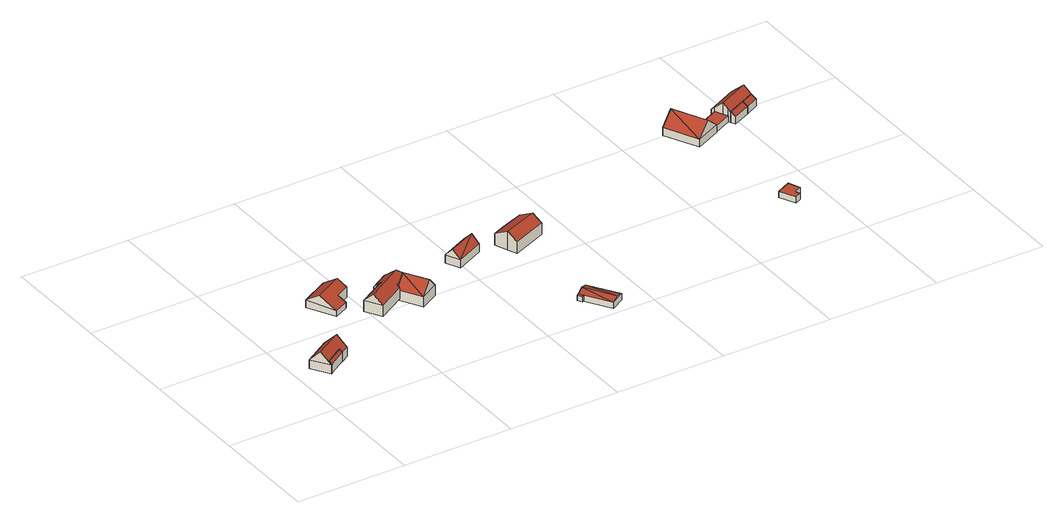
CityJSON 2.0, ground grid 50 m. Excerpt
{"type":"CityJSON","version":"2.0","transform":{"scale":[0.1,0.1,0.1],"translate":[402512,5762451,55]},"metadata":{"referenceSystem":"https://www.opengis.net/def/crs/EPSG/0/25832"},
"CityObjects":{
"building1":{"type":"Building","attributes":{"Gemeindeschluessel":"05515000","Geometrietyp2DReferenz":"3000","function":"51009_1610","roofType":"2100","measuredHeight":5.45},"geometry":[{"type":"Solid","lod":"2","boundaries":[[[[0,1,2,3]],[[4,5,1,0]],[[6,7,5,4]],[[3,2,7,6]],[[4,0,3,6]],[[1,5,7,2]]]],"semantics":{"surfaces":[{"type":"WallSurface"},{"type":"RoofSurface"},{"type":"GroundSurface"}],"values":[[0,0,0,0,1,2]]}}]},
"building2":{"type":"Building","attributes":{"Gemeindeschluessel":"05515000","Geometrietyp2DReferenz":"3000","function":"31001_1000","roofType":"5000","measuredHeight":9.01},"address":[{"country":"Germany","locality":"Münster","thoroughfareNumber":"129","thoroughfareName":"Zum Bergbusch"}],"geometry":[{"type":"Solid","lod":"2","boundaries":[[[[8,9,10,4]],[[11,12,9,8]],[[13,14,12,11]],[[15,16,14,13]],[[0,17,16,15]],[[3,18,17,0]],[[6,19,18,3]],[[4,10,19,6]],[[20,13,11,21]],[[15,20,21,8,4,6,3,0]],[[8,21,11]],[[13,20,15]],[[9,12,14,16,17,18,19,10]]]],"semantics":{"surfaces":[{"type":"WallSurface"},{"type":"RoofSurface"},{"type":"GroundSurface"}],"values":[[0,0,0,0,0,0,0,0,1,1,0,0,2]]}}]},
"building3":{"type":"Building","attributes":{"Gemeindeschluessel":"05515000","Geometrietyp2DReferenz":"3000","function":"31001_2700","roofType":"5000","measuredHeight":7.45},"geometry":[{"type":"Solid","lod":"2","boundaries":[[[[22,23,24,25]],[[26,27,23,22]],[[28,29,27,26]],[[30,31,29,28]],[[32,33,31,30]],[[25,24,33,32]],[[26,34,35,32,30,28]],[[34,22,25,35]],[[32,35,25]],[[22,34,26]],[[23,27,29,31,33,24]]]],"semantics":{"surfaces":[{"type":"WallSurface"},{"type":"RoofSurface"},{"type":"GroundSurface"}],"values":[[0,0,0,0,0,0,1,1,0,0,2]]}}]},
"building4":{"type":"Building","attributes":{"Gemeindeschluessel":"05515000","Geometrietyp2DReferenz":"3000","function":"31001_1000","roofType":"5000","measuredHeight":9.07},"address":[{"country":"Germany","locality":"Münster","thoroughfareNumber":"125","thoroughfareName":"Zum Bergbusch"}],"geometry":[{"type":"Solid","lod":"2","boundaries":[[[[36,37,38,39]],[[40,41,37,36]],[[42,43,41,40]],[[44,45,43,42]],[[46,47,45,44]],[[48,49,47,46]],[[50,51,49,48]],[[39,38,51,50]],[[50,48,52,53]],[[48,46,44,42,54,52]],[[53,52,54,40,36,39]],[[40,54,42]],[[50,53,39]],[[37,41,43,45,47,49,51,38]]]],"semantics":{"surfaces":[{"type":"WallSurface"},{"type":"RoofSurface"},{"type":"GroundSurface"}],"values":[[0,0,0,0,0,0,0,0,1,1,1,0,0,2]]}}]},
"building5":{"type":"Building","attributes":{"Gemeindeschluessel":"05515000","Geometrietyp2DReferenz":"3000","function":"31001_1000","roofType":"5000","measuredHeight":9.89},"address":[{"country":"Germany","locality":"Münster","thoroughfareNumber":"123","thoroughfareName":"Zum Bergbusch"}],"geometry":[{"type":"Solid","lod":"2","boundaries":[[[[55,56,57,58]],[[59,60,56,55]],[[61,62,60,59]],[[63,64,62,61]],[[58,57,64,63]],[[65,55,58]],[[66,65,58]],[[65,66,59]],[[63,61,59,66]],[[65,59,55]],[[66,58,63]],[[56,60,62,64,57]]]],"semantics":{"surfaces":[{"type":"WallSurface"},{"type":"RoofSurface"},{"type":"GroundSurface"}],"values":[[0,0,0,0,0,1,1,1,1,0,0,2]]}}]},
"building6":{"type":"Building","attributes":{"Gemeindeschluessel":"05515000","Geometrietyp2DReferenz":"3000","function":"31001_2700","roofType":"3100","measuredHeight":7.36},"geometry":[{"type":"Solid","lod":"2","boundaries":[[[[67,68,69,70]],[[71,72,68,67]],[[73,74,72,71]],[[70,69,74,73]],[[67,75,71]],[[73,76,70]],[[76,75,67]],[[67,70,76]],[[73,71,75]],[[75,76,73]],[[68,72,74,69]]]],"semantics":{"surfaces":[{"type":"WallSurface"},{"type":"RoofSurface"},{"type":"GroundSurface"}],"values":[[0,0,0,0,0,0,1,1,1,1,2]]}}]},
"building7":{"type":"Building","attributes":{"Gemeindeschluessel":"05515000","Geometrietyp2DReferenz":"3000","function":"31001_2700","roofType":"2100","measuredHeight":2.45},"geometry":[{"type":"Solid","lod":"2","boundaries":[[[[77,78,79,80]],[[81,82,78,77]],[[83,84,82,81]],[[80,79,84,83]],[[81,77,80,83]],[[78,82,84,79]]]],"semantics":{"surfaces":[{"type":"WallSurface"},{"type":"RoofSurface"},{"type":"GroundSurface"}],"values":[[0,0,0,0,1,2]]}}]},
"building8":{"type":"Building","attributes":{"Gemeindeschluessel":"05515000","Geometrietyp2DReferenz":"3000","function":"31001_2700","roofType":"5000","measuredHeight":3.88},"geometry":[{"type":"Solid","lod":"2","boundaries":[[[[85,86,87,77]],[[88,89,86,85]],[[90,91,89,88]],[[77,87,91,90]],[[92,88,85]],[[85,93,92]],[[90,92,93]],[[93,77,90]],[[77,93,85]],[[88,92,90]],[[86,89,91,87]]]],"semantics":{"surfaces":[{"type":"WallSurface"},{"type":"RoofSurface"},{"type":"GroundSurface"}],"values":[[0,0,0,0,1,1,1,1,0,0,2]]}}]},
"building9":{"type":"Building","attributes":{"Gemeindeschluessel":"05515000","Geometrietyp2DReferenz":"3000","function":"31001_2700","roofType":"2100","measuredHeight":3.42},"geometry":[{"type":"Solid","lod":"2","boundaries":[[[[94,95,96,97]],[[98,99,95,94]],[[100,101,99,98]],[[97,96,101,100]],[[98,94,97,100]],[[95,99,101,96]]]],"semantics":{"surfaces":[{"type":"WallSurface"},{"type":"RoofSurface"},{"type":"GroundSurface"}],"values":[[0,0,0,0,1,2]]}}]},
"building10":{"type":"Building","attributes":{"Gemeindeschluessel":"05515000","Geometrietyp2DReferenz":"3000","function":"31001_1000","roofType":"3100","measuredHeight":8.48},"address":[{"country":"Germany","locality":"Münster","thoroughfareNumber":"117","thoroughfareName":"Zum Bergbusch"}],"geometry":[{"type":"Solid","lod":"2","boundaries":[[[[102,103,104,105]],[[106,107,103,102]],[[108,109,107,106]],[[110,111,109,108]],[[112,113,111,110]],[[114,115,113,112]],[[116,117,115,114]],[[105,104,117,116]],[[110,108,106,112]],[[102,105,116,114,112,106]],[[103,107,109,111,113,115,117,104]]]],"semantics":{"surfaces":[{"type":"WallSurface"},{"type":"RoofSurface"},{"type":"GroundSurface"}],"values":[[0,0,0,0,0,0,0,0,1,1,2]]}}]},
"building11":{"type":"Building","attributes":{"Gemeindeschluessel":"05515000","Geometrietyp2DReferenz":"3000","function":"51009_1610","roofType":"2100","measuredHeight":2.97},"geometry":[{"type":"Solid","lod":"2","boundaries":[[[[118,119,120,121]],[[122,123,119,118]],[[124,125,123,122]],[[126,127,125,124]],[[128,129,127,126]],[[121,120,129,128]],[[126,124,122,118,121,128]],[[119,123,125,127,129,120]]]],"semantics":{"surfaces":[{"type":"WallSurface"},{"type":"RoofSurface"},{"type":"GroundSurface"}],"values":[[0,0,0,0,0,0,1,2]]}}]},
"building12":{"type":"Building","attributes":{"Gemeindeschluessel":"05515000","Geometrietyp2DReferenz":"3000","function":"31001_2700","roofType":"3100","measuredHeight":8.97},"geometry":[{"type":"Solid","lod":"2","boundaries":[[[[130,131,132,133]],[[134,135,131,130]],[[136,137,135,134]],[[133,132,137,136]],[[130,138,134]],[[136,139,133]],[[133,139,138]],[[138,130,133]],[[139,136,134]],[[134,138,139]],[[131,135,137,132]]]],"semantics":{"surfaces":[{"type":"WallSurface"},{"type":"RoofSurface"},{"type":"GroundSurface"}],"values":[[0,0,0,0,0,0,1,1,1,1,2]]}}]},
"building13":{"type":"Building","attributes":{"Gemeindeschluessel":"05515000","Geometrietyp2DReferenz":"3000","function":"31001_2460","roofType":"1000","measuredHeight":2.86},"geometry":[{"type":"Solid","lod":"2","boundaries":[[[[140,141,142,143]],[[144,145,141,140]],[[146,147,145,144]],[[143,142,147,146]],[[144,140,143,146]],[[141,145,147,142]]]],"semantics":{"surfaces":[{"type":"WallSurface"},{"type":"RoofSurface"},{"type":"GroundSurface"}],"values":[[0,0,0,0,1,2]]}}]},
"building14":{"type":"Building","attributes":{"Gemeindeschluessel":"05515000","Geometrietyp2DReferenz":"3000","function":"51009_1610","roofType":"2100","measuredHeight":5.06},"geometry":[{"type":"Solid","lod":"2","boundaries":[[[[148,149,150,151]],[[152,153,149,148]],[[154,155,153,152]],[[151,150,155,154]],[[152,148,151,154]],[[149,153,155,150]]]],"semantics":{"surfaces":[{"type":"WallSurface"},{"type":"RoofSurface"},{"type":"GroundSurface"}],"values":[[0,0,0,0,1,2]]}}]},
"building15":{"type":"Building","attributes":{"Gemeindeschluessel":"05515000","Geometrietyp2DReferenz":"3000","function":"31001_1000"},"address":[{"country":"Germany","locality":"Münster","thoroughfareNumber":"105","thoroughfareName":"Zum Bergbusch"}],"children":["building15-1","building15-2"]},
"building15-1":{"type":"BuildingPart","attributes":{"roofType":"3100","measuredHeight":8.03},"parents":["building15"],"geometry":[{"type":"Solid","lod":"2","boundaries":[[[[156,145,155,157]],[[158,159,145,156]],[[160,141,159,158]],[[161,162,141,160]],[[163,164,162,161]],[[165,166,164,163]],[[167,168,166,165]],[[157,155,150,169]],[[163,161,160,158,165]],[[156,157,169,167,165,158]],[[145,159,141,162,164,166,168,150,155]],[[150,168,167,169]]]],"semantics":{"surfaces":[{"type":"WallSurface"},{"type":"RoofSurface"},{"type":"GroundSurface"},{"type":"ClosureSurface"}],"values":[[0,0,0,0,0,0,0,0,1,1,2,3]]}}]},
"building15-2":{"type":"BuildingPart","attributes":{"roofType":"2100","measuredHeight":5.02},"parents":["building15"],"geometry":[{"type":"Solid","lod":"2","boundaries":[[[[169,150,149,170]],[[171,172,168,167]],[[170,149,172,171]],[[167,169,170,171]],[[150,168,172,149]],[[168,150,169,167]]]],"semantics":{"surfaces":[{"type":"WallSurface"},{"type":"RoofSurface"},{"type":"GroundSurface"},{"type":"ClosureSurface"}],"values":[[0,0,0,1,2,3]]}}]}
},
"vertices":[
[145,170,133],[145,170,92],[138,181,92],[138,181,146],[64,119,133],[64,119,92],[57,130,146],[57,130,92],
[60,117,133],[60,117,90],[64,119,90],[9,199,131],[9,199,90],[131,275,131],[131,275,90],[182,193,133],[182,193,90],[145,170,90],[138,181,90],[57,130,90],[158,233,180],[35,157,180],
[383,675,112],[383,675,77],[255,606,77],[255,606,112],[433,583,125],[433,583,77],[372,548,124],[372,548,77],[388,518,102],[388,518,77],[323,484,103],[323,484,77],[413,620,152],[286,551,152],
[616,479,112],[616,479,62],[610,491,62],[610,491,124],[489,405,113],[489,405,62],[446,478,113],[446,478,62],[576,554,114],[576,554,62],[560,582,83],[560,582,62],[642,631,83],[642,631,62],[695,539,110],[695,539,62],[641,544,153],[685,534,123],[467,441,153],
[754,436,101],[754,436,54],[695,539,54],[695,539,101],[669,387,101],[669,387,54],[616,479,101],[616,479,54],[610,491,101],[610,491,54],[713,412,153],[654,516,153],
[1056,696,78],[1056,696,41],[929,635,41],[929,635,78],[1087,631,78],[1087,631,41],[960,570,78],[960,570,41],[1072,663,115],[945,603,115],
[1232,137,55],[1232,137,30],[1223,132,30],[1223,132,52],[1245,117,55],[1245,117,30],[1236,111,52],[1236,111,30],
[1292,176,55],[1292,176,26],[1232,137,26],[1376,44,55],[1376,44,26],[1314,7,55],[1314,7,26],[1346,26,65],[1262,157,65],
[1280,695,69],[1280,695,34],[1275,709,34],[1275,709,63],[1223,673,68],[1223,673,34],[1218,685,63],[1218,685,34],
[1331,715,86],[1331,715,32],[1280,695,32],[1280,695,86],[1355,657,117],[1355,657,32],[1372,616,86],[1372,616,32],[1214,552,85],[1214,552,32],[1197,593,117],[1197,593,32],[1173,652,85],[1173,652,32],[1223,673,85],[1223,673,32],
[2389,401,38],[2389,401,8],[2327,373,8],[2327,373,35],[2412,349,38],[2412,349,8],[2381,334,36],[2381,334,8],[2390,314,36],[2390,314,8],[2362,301,35],[2362,301,8],
[2190,1002,49],[2190,1002,14],[2265,848,14],[2265,848,49],[2304,1058,49],[2304,1058,14],[2380,904,49],[2380,904,14],[2247,1030,104],[2323,876,104],
[2434,1001,43],[2434,1001,15],[2352,960,15],[2352,960,43],[2461,943,43],[2461,943,15],[2380,904,43],[2380,904,15],
[2557,953,48],[2557,953,15],[2547,973,15],[2547,973,66],[2476,914,48],[2476,914,15],[2466,933,66],[2466,933,15],
[2461,943,75],[2466,933,65],[2451,964,95],[2451,964,15],[2434,1001,61],[2427,1016,47],[2427,1016,15],[2567,1084,47],[2567,1084,15],[2592,1033,95],[2592,1033,15],[2607,1002,65],[2607,1002,15],[2547,973,65],
[2557,953,47],[2617,983,47],[2617,983,15]
]}
